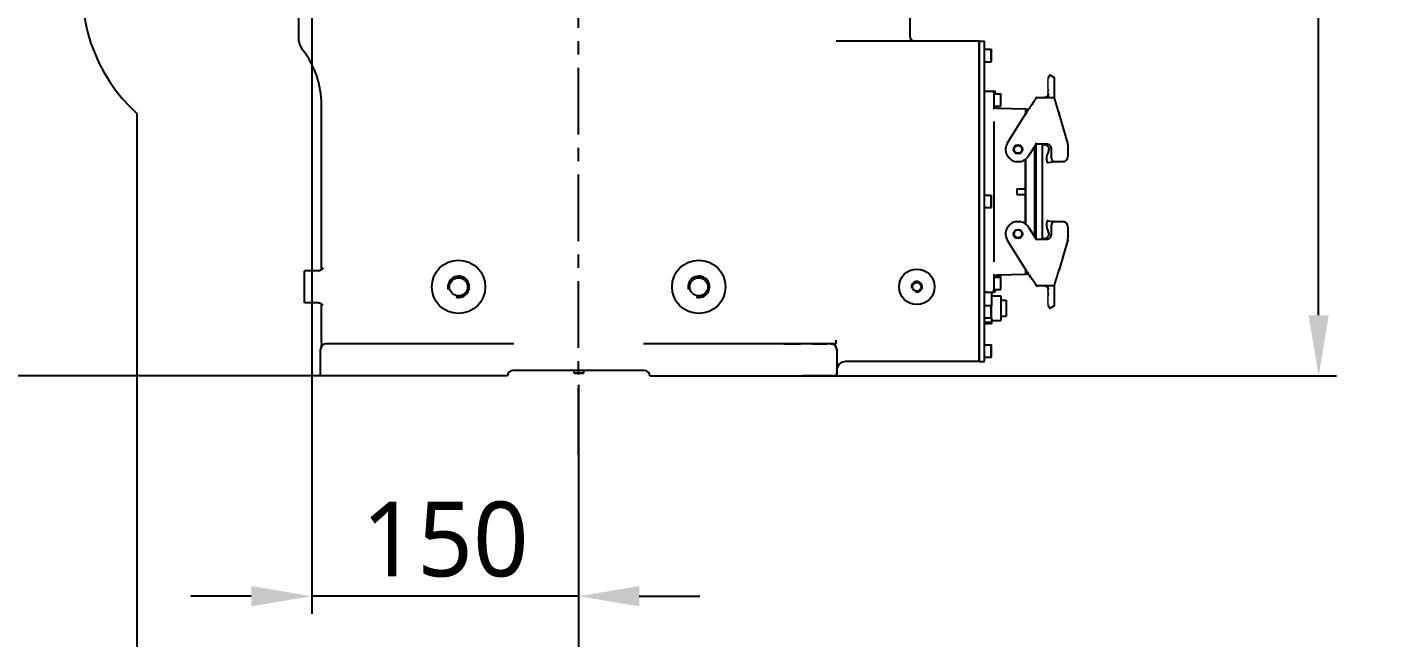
# Model space of a CAD drawing. Header units: millimetres. Extents: x 5828 to 6704, y 123 to 421.
# Drawn here: x 6607.53 to 6645.57, y 323.72 to 340.89 of the extents above; entities that cross this region are included whole.
import ezdxf

# ---------------------------------------------------------------- set-up
doc = ezdxf.new("R2010")
doc.units = ezdxf.units.MM
doc.linetypes.add('BANKLINE1', pattern=[5.5, 4, -1.5])
doc.linetypes.add('CENTER', pattern=[0.6, 0.375, -0.075, 0.075, -0.075])
doc.layers.add('00_COMPONENTS', color=7, linetype='BANKLINE1')
doc.layers.add('外形图', color=7, linetype='Continuous')
doc.styles.add('微软雅黑', font='msyh.ttc', dxfattribs={"height": 2.1})
doc.dimstyles.new('尺寸标注_1_20比例', dxfattribs={"dimtxt": 2.1, "dimasz": 1.7, "dimexe": 0.5, "dimexo": 0.4, "dimgap": 0.5, "dimtad": 1, "dimdec": 1, "dimlfac": 20, "dimdsep": 46, "dimtxsty": '微软雅黑', "dimcen": 0.09, "dimadec": 0, "dimazin": 0, "dimtp": 0.01, "dimtm": 0.01, "dimtfac": 1, "dimtdec": 1, "dimtofl": 0, "dimtmove": 0, "dimatfit": 3, "dimfxl": 1, "dimtolj": 1, "dimarcsym": 0})

# ---------------------------------------------------------------- blocks, each defined once
blk = doc.blocks.new('*D1531')
at = {"layer": 'Defpoints', "color": 0}
for p in [(6622.566, 356.087), (6643.82, 356.087), (6627.892, 331.087)]:
    blk.add_point(p, dxfattribs=at)
at = {"layer": '外形图', "color": 0, "lineweight": -2, "ltscale": 20}
for p, q in [((6622.966, 356.087), (6644.32, 356.087)), ((6643.82, 332.787), (6643.82, 354.387)), ((6628.292, 331.087), (6644.32, 331.087))]:
    blk.add_line(p, q, dxfattribs=at)
at = {"layer": '外形图', "color": 0}
for points in [[(6644.104, 354.387), (6643.537, 354.387), (6643.82, 356.087)], [(6643.537, 332.787), (6644.104, 332.787), (6643.82, 331.087)]]:
    blk.add_solid(points, dxfattribs=at)
at = {"layer": '外形图', "color": 0, "insert": (6642.235, 344.841), "char_height": 2.1, "attachment_point": 5, "rotation": 90, "style": '微软雅黑'}
blk.add_mtext('\\A1;\\A1;500', dxfattribs=at)
blk = doc.blocks.new('*D1532')
at = {"layer": '00_COMPONENTS', "color": 0, "linetype": 'ByBlock', "lineweight": -2, "ltscale": 20}
for p, q in [((6615.53, 349.326), (6615.53, 324.393)), ((6623.03, 330.837), (6623.03, 324.393)), ((6613.83, 324.893), (6612.13, 324.893)), ((6623.03, 324.893), (6615.53, 324.893)), ((6624.73, 324.893), (6626.43, 324.893))]:
    blk.add_line(p, q, dxfattribs=at)
at = {"layer": '00_COMPONENTS', "color": 0}
for points in [[(6613.83, 324.61), (6613.83, 325.177), (6615.53, 324.893)], [(6624.73, 325.177), (6624.73, 324.61), (6623.03, 324.893)]]:
    blk.add_solid(points, dxfattribs=at)
at = {"layer": 'Defpoints', "color": 0}
for p in [(6615.53, 349.726), (6623.03, 331.237), (6615.53, 324.893)]:
    blk.add_point(p, dxfattribs=at)
at = {"layer": '00_COMPONENTS', "color": 0, "insert": (6619.28, 326.485), "char_height": 2.1, "attachment_point": 5, "style": '微软雅黑'}
blk.add_mtext('\\A1;\\A1;150', dxfattribs=at)
blk = doc.blocks.new('*D1533')
at = {"layer": '00_COMPONENTS', "color": 0, "linetype": 'ByBlock', "lineweight": -2, "ltscale": 20}
for p, q in [((6615.13, 409.482), (6553.985, 409.482)), ((6554.485, 407.782), (6554.485, 332.787)), ((6615.859, 331.087), (6553.985, 331.087))]:
    blk.add_line(p, q, dxfattribs=at)
at = {"layer": '00_COMPONENTS', "color": 0}
for points in [[(6554.768, 407.782), (6554.201, 407.782), (6554.485, 409.482)], [(6554.201, 332.787), (6554.768, 332.787), (6554.485, 331.087)]]:
    blk.add_solid(points, dxfattribs=at)
at = {"layer": 'Defpoints', "color": 0}
for p in [(6615.53, 409.482), (6554.485, 331.087), (6616.259, 331.087)]:
    blk.add_point(p, dxfattribs=at)
at = {"layer": '00_COMPONENTS', "color": 0, "insert": (6552.893, 370.284), "char_height": 2.1, "attachment_point": 5, "rotation": 90, "style": '微软雅黑'}
blk.add_mtext('\\A1;\\A1;1567.9', dxfattribs=at)
blk = doc.blocks.new('*D1534')
at = {"layer": '00_COMPONENTS', "color": 0, "linetype": 'ByBlock', "lineweight": -2, "ltscale": 20}
for p, q in [((6616.337, 331.087), (6553.985, 331.087)), ((6554.485, 329.387), (6554.485, 304.874)), ((6610.23, 303.174), (6553.985, 303.174))]:
    blk.add_line(p, q, dxfattribs=at)
at = {"layer": '00_COMPONENTS', "color": 0}
for points in [[(6554.768, 329.387), (6554.201, 329.387), (6554.485, 331.087)], [(6554.201, 304.874), (6554.768, 304.874), (6554.485, 303.174)]]:
    blk.add_solid(points, dxfattribs=at)
at = {"layer": 'Defpoints', "color": 0}
for p in [(6616.737, 331.087), (6554.485, 303.174), (6610.63, 303.174)]:
    blk.add_point(p, dxfattribs=at)
at = {"layer": '00_COMPONENTS', "color": 0, "insert": (6552.899, 317.13), "char_height": 2.1, "attachment_point": 5, "rotation": 90, "style": '微软雅黑'}
blk.add_mtext('\\A1;\\A1;558.3', dxfattribs=at)
blk = doc.blocks.new('*D1535')
at = {"layer": '00_COMPONENTS', "color": 0, "linetype": 'ByBlock', "lineweight": -2, "ltscale": 20}
for p, q in [((6562.135, 355.687), (6562.135, 297.504)), ((6623.03, 326.48), (6623.03, 297.504)), ((6563.835, 298.004), (6621.33, 298.004))]:
    blk.add_line(p, q, dxfattribs=at)
at = {"layer": '00_COMPONENTS', "color": 0}
for points in [[(6563.835, 298.287), (6563.835, 297.72), (6562.135, 298.004)], [(6621.33, 297.72), (6621.33, 298.287), (6623.03, 298.004)]]:
    blk.add_solid(points, dxfattribs=at)
at = {"layer": 'Defpoints', "color": 0}
for p in [(6562.135, 356.087), (6623.03, 326.88), (6623.03, 298.004)]:
    blk.add_point(p, dxfattribs=at)
at = {"layer": '00_COMPONENTS', "color": 0, "insert": (6592.582, 299.594), "char_height": 2.1, "attachment_point": 5, "style": '微软雅黑'}
blk.add_mtext('\\A1;\\A1;1218', dxfattribs=at)

msp = doc.modelspace()

# ---------------------------------------------------------------- linework, layer by layer
at = {"layer": '00_COMPONENTS', "linetype": 'ByBlock', "ltscale": 20}
msp.add_line((6610.6301, 303.1737), (6610.6301, 338.4484), dxfattribs=at)
for centre, radius, start, end in [((6615.5301, 356.0866), 53.3953, 29, 259), ((6613.7801, 341.9366), 4.7, 169.51786, 227.91651)]:
    msp.add_arc(centre, radius, start, end, dxfattribs=at)
at = {"layer": '外形图', "linetype": 'CENTER', "ltscale": 5}
msp.add_line((6623.0301, 328.8688), (6623.0301, 354.8566), dxfattribs=at)
at = {"layer": '外形图', "linetype": 'Continuous'}
for p, q in [((6615.1551, 341.8866), (6615.1551, 340.6045)), ((6632.3301, 341.1366), (6632.3301, 340.6366)), ((6634.2801, 340.4866), (6630.2602, 340.4866)), ((6634.2801, 340.4866), (6634.4301, 340.4866)), ((6634.2801, 340.4866), (6634.2801, 339.8866)), ((6634.2801, 331.4866), (6634.2801, 340.4866)), ((6634.4301, 331.4866), (6634.4301, 340.4866)), ((6634.4301, 340.2616), (6634.6226, 340.2616)), ((6634.6226, 340.2616), (6634.6301, 340.2541)), ((6634.6226, 339.9116), (6634.6226, 340.2616)), ((6634.6301, 339.9191), (6634.6301, 340.2541)), ((6634.2801, 339.8866), (6634.2801, 331.4866)), ((6634.4301, 339.9116), (6634.6226, 339.9116)), ((6634.6226, 339.9116), (6634.6301, 339.9191)), ((6636.2155, 339.4062), (6636.2347, 339.4271)), ((6636.2347, 339.3886), (6636.2155, 339.4062)), ((6636.2155, 339.3677), (6636.2347, 339.3886)), ((6636.2347, 339.3501), (6636.2155, 339.3677)), ((6636.2155, 339.3292), (6636.2347, 339.3501)), ((6636.2347, 339.3116), (6636.2155, 339.3292)), ((6636.2155, 339.2907), (6636.2347, 339.3116)), ((6636.2347, 339.2731), (6636.2155, 339.2907)), ((6636.2247, 339.4692), (6636.2579, 339.5224)), ((6636.2247, 339.4692), (6636.2247, 339.4362)), ((6636.2347, 339.4271), (6636.2247, 339.4362)), ((6636.2923, 339.5303), (6636.3879, 339.4706)), ((6636.3997, 338.8894), (6636.3997, 339.4494)), ((6634.4301, 339.0861), (6634.4951, 339.0861)), ((6634.4951, 339.0866), (6634.6951, 339.0866)), ((6634.6951, 339.0366), (6634.6951, 338.5802)), ((6634.6951, 339.0116), (6634.8876, 339.0116)), ((6634.7451, 339.0116), (6634.7451, 339.0366)), ((6634.8876, 339.0116), (6634.8951, 339.0041)), ((6634.8876, 338.6616), (6634.8876, 339.0116)), ((6634.8951, 338.6691), (6634.8951, 339.0041)), ((6635.8996, 338.9091), (6636.3748, 338.9091)), ((6636.125, 338.9091), (6636.1247, 338.9091)), ((6636.1256, 338.9091), (6636.125, 338.9091)), ((6636.1485, 338.9121), (6636.1433, 338.911)), ((6636.1521, 338.9131), (6636.1485, 338.9121)), ((6636.1669, 338.9186), (6636.165, 338.9178)), ((6636.1684, 338.9194), (6636.1667, 338.9185)), ((6636.1699, 338.9201), (6636.1683, 338.9193)), ((6636.1715, 338.9209), (6636.1699, 338.9201)), ((6636.1746, 338.9227), (6636.1729, 338.9217)), ((6636.1762, 338.9236), (6636.1744, 338.9226)), ((6636.1913, 338.9349), (6636.1898, 338.9335)), ((6636.1927, 338.9362), (6636.1912, 338.9348)), ((6636.1941, 338.9375), (6636.1926, 338.9361)), ((6636.1955, 338.9389), (6636.194, 338.9374)), ((6636.1968, 338.9403), (6636.1953, 338.9387)), ((6636.1982, 338.9418), (6636.1966, 338.9401)), ((6636.2128, 338.9629), (6636.2116, 338.9607)), ((6636.2138, 338.965), (6636.2126, 338.9626)), ((6636.2148, 338.9671), (6636.2136, 338.9647)), ((6636.2155, 339.2522), (6636.2347, 339.2731)), ((6636.2347, 339.2346), (6636.2155, 339.2522)), ((6636.2155, 339.2137), (6636.2347, 339.2346)), ((6636.2347, 339.1961), (6636.2155, 339.2137)), ((6636.2155, 339.1752), (6636.2347, 339.1961)), ((6636.2347, 339.1576), (6636.2155, 339.1752)), ((6636.2155, 339.1367), (6636.2347, 339.1576)), ((6636.2347, 339.1191), (6636.2155, 339.1367)), ((6636.2155, 339.0982), (6636.2347, 339.1191)), ((6636.2347, 339.0806), (6636.2155, 339.0982)), ((6636.2155, 339.0597), (6636.2347, 339.0806)), ((6636.2347, 339.0421), (6636.2155, 339.0597)), ((6636.2188, 338.9774), (6636.2181, 338.9752)), ((6636.2219, 338.9883), (6636.2212, 338.9856)), ((6636.2228, 338.9927), (6636.2214, 338.9861)), ((6636.2247, 339.0312), (6636.2347, 339.0421)), ((6636.2247, 339.0312), (6636.2247, 339.0091)), ((6636.2247, 339.0091), (6636.2247, 338.9091)), ((6615.8051, 334.0633), (6615.8051, 338.7051)), ((6634.6951, 338.6616), (6634.8876, 338.6616)), ((6634.7451, 338.6232), (6634.7451, 338.6616)), ((6634.7925, 338.6098), (6635.5826, 338.5891)), ((6634.8876, 338.6616), (6634.8951, 338.6691)), ((6635.5826, 338.5891), (6635.5826, 338.4417)), ((6635.5951, 338.5816), (6635.6739, 338.5816)), ((6635.5951, 338.4615), (6635.5951, 338.5816)), ((6635.6489, 338.5439), (6635.6242, 338.5063)), ((6635.67, 338.5758), (6635.6489, 338.5439)), ((6635.693, 338.6101), (6635.67, 338.5758)), ((6635.715, 338.6426), (6635.693, 338.6101)), ((6635.7578, 338.7052), (6635.715, 338.6426)), ((6635.82, 338.7967), (6635.7578, 338.7052)), ((6635.8316, 338.8141), (6635.82, 338.7967)), ((6635.8396, 338.8261), (6635.8316, 338.8141)), ((6635.8445, 338.8336), (6635.8396, 338.8261)), ((6635.849, 338.8406), (6635.8445, 338.8336)), ((6635.8522, 338.8455), (6635.849, 338.8406)), ((6635.8552, 338.8502), (6635.8522, 338.8455)), ((6635.8571, 338.8532), (6635.8552, 338.8502)), ((6635.8588, 338.856), (6635.8571, 338.8532)), ((6635.8605, 338.8588), (6635.8588, 338.856)), ((6635.8621, 338.8614), (6635.8605, 338.8588)), ((6635.8636, 338.8638), (6635.8621, 338.8614)), ((6635.8649, 338.8662), (6635.8636, 338.8638)), ((6635.8656, 338.8673), (6635.8649, 338.8662)), ((6635.8674, 338.8705), (6635.8656, 338.8673)), ((6635.8815, 338.9014), (6635.8798, 338.8995)), ((6636.3997, 338.8894), (6636.399, 338.8915)), ((6636.406, 338.8674), (6636.3997, 338.8894)), ((6636.4075, 338.8624), (6636.4023, 338.8801)), ((6636.415, 338.8368), (6636.4075, 338.8624)), ((6636.4166, 338.8316), (6636.415, 338.8368)), ((6636.4174, 338.8289), (6636.4166, 338.8316)), ((6636.4226, 338.8115), (6636.4208, 338.8176)), ((6636.435, 338.7697), (6636.4317, 338.781)), ((6636.4573, 338.6951), (6636.4435, 338.7411)), ((6636.4729, 338.6432), (6636.4573, 338.6951)), ((6636.478, 338.6266), (6636.4729, 338.6432)), ((6636.4814, 338.6153), (6636.478, 338.6266)), ((6636.4994, 338.5559), (6636.4957, 338.5681)), ((6636.5265, 338.4663), (6636.4994, 338.5559)), ((6634.6951, 338.2373), (6634.6951, 334.2859)), ((6635.0783, 337.6346), (6635.5919, 338.4566)), ((6635.5826, 338.5241), (6635.5951, 338.5241)), ((6635.6242, 338.5063), (6635.5919, 338.4566)), ((6635.5919, 338.4566), (6635.6131, 338.4433)), ((6636.5055, 338.4494), (6636.5294, 338.4566)), ((6636.5265, 338.4664), (6636.5281, 338.4611)), ((6636.5294, 338.4566), (6636.5265, 338.4663)), ((6636.5281, 338.4611), (6636.5295, 338.4565)), ((6636.7693, 337.6202), (6636.5294, 338.4566)), ((6635.8815, 337.5991), (6635.6719, 337.2637)), ((6635.8497, 334.975), (6635.8497, 337.5482)), ((6635.8751, 337.5888), (6635.8751, 334.9344)), ((6636.165, 337.5991), (6635.8815, 337.5991)), ((6636.0476, 337.5991), (6636.0476, 334.9241)), ((6636.0999, 337.5991), (6636.0999, 337.5752)), ((6636.0999, 337.5752), (6636.1199, 337.5752)), ((6636.2335, 337.3975), (6636.208, 337.3428)), ((6636.3151, 337.1991), (6636.3151, 337.4491)), ((6636.7751, 337.5789), (6636.7751, 337.2491)), ((6635.4106, 337.1009), (6635.3396, 337.1009)), ((6635.5826, 335.356), (6635.5826, 337.1673)), ((6635.5951, 335.346), (6635.5951, 337.1772)), ((6636.1875, 337.1043), (6636.189, 337.0988)), ((6636.1878, 337.1043), (6636.1884, 337.0995)), ((6636.2164, 337.0805), (6636.3339, 337.0964)), ((6636.6483, 337.1009), (6636.3962, 337.1009)), ((6635.3426, 336.3429), (6635.5826, 336.3429)), ((6635.3426, 336.3429), (6635.3426, 336.1804)), ((6634.4301, 336.1616), (6634.6226, 336.1616)), ((6634.6226, 336.1616), (6634.6301, 336.1541)), ((6634.6226, 335.8116), (6634.6226, 336.1616)), ((6634.6301, 335.8191), (6634.6301, 336.1541)), ((6635.3426, 336.1804), (6635.5826, 336.1804)), ((6634.4301, 335.8116), (6634.6226, 335.8116)), ((6634.6226, 335.8116), (6634.6301, 335.8191)), ((6635.3396, 335.4223), (6635.4106, 335.4223)), ((6635.6719, 335.2596), (6635.8815, 334.9241)), ((6636.189, 335.4244), (6636.1875, 335.419)), ((6636.1878, 335.419), (6636.1884, 335.4238)), ((6636.2335, 335.1257), (6636.208, 335.1804)), ((6636.2164, 335.4427), (6636.3339, 335.4269)), ((6636.3151, 335.0741), (6636.3151, 335.3241)), ((6636.3962, 335.4223), (6636.6483, 335.4223)), ((6636.7751, 335.2741), (6636.7751, 334.9444)), ((6635.5919, 334.0667), (6635.0783, 334.8887)), ((6635.8815, 334.9241), (6636.165, 334.9241)), ((6636.1199, 334.9481), (6636.0999, 334.9481)), ((6636.0999, 334.9481), (6636.0999, 334.9241)), ((6636.7693, 334.903), (6636.5294, 334.0667)), ((6615.7232, 334.0366), (6615.3301, 334.0366)), ((6615.3301, 333.1366), (6615.3301, 334.0366)), ((6615.8425, 334.1075), (6615.8428, 334.1085)), ((6635.5826, 334.0816), (6635.5826, 333.9341)), ((6635.5951, 333.9991), (6635.5826, 333.9991)), ((6635.5919, 334.0667), (6635.6131, 334.0799)), ((6635.5919, 334.0667), (6635.6104, 334.0382)), ((6635.5951, 333.9416), (6635.5951, 334.0617)), ((6635.6104, 334.0382), (6635.6358, 333.9991)), ((6635.6358, 333.9991), (6635.6578, 333.9659)), ((6635.6578, 333.9659), (6635.679, 333.934)), ((6636.4963, 333.9569), (6636.4996, 333.9677)), ((6636.4996, 333.9677), (6636.5029, 333.9786)), ((6636.5029, 333.9786), (6636.5265, 334.0569)), ((6636.5294, 334.0667), (6636.5055, 334.0738)), ((6636.5294, 334.0667), (6636.5265, 334.0569)), ((6636.5265, 334.0569), (6636.5281, 334.0622)), ((6636.5281, 334.0622), (6636.5295, 334.0667)), ((6634.6951, 333.9431), (6634.6951, 333.4866)), ((6634.6951, 333.8616), (6634.8876, 333.8616)), ((6634.7451, 333.9001), (6634.7451, 333.8616)), ((6634.7451, 333.8866), (6634.8876, 333.8866)), ((6635.5826, 333.9341), (6634.7925, 333.9134)), ((6634.8876, 333.9159), (6634.8876, 333.8866)), ((6634.8876, 333.8616), (6634.8951, 333.8541)), ((6634.8876, 333.5116), (6634.8876, 333.8616)), ((6634.8951, 333.5191), (6634.8951, 333.8541)), ((6635.6739, 333.9416), (6635.5951, 333.9416)), ((6635.679, 333.934), (6635.6995, 333.9036)), ((6635.6995, 333.9036), (6635.7287, 333.8607)), ((6635.7287, 333.8607), (6635.7333, 333.8539)), ((6635.7333, 333.8539), (6635.7357, 333.8505)), ((6635.7357, 333.8505), (6635.7402, 333.8438)), ((6635.7402, 333.8438), (6635.7641, 333.8087)), ((6635.7641, 333.8087), (6635.7723, 333.7967)), ((6635.786, 333.7765), (6635.7972, 333.7601)), ((6635.7972, 333.7601), (6635.8025, 333.7522)), ((6635.8025, 333.7522), (6635.816, 333.7324)), ((6635.816, 333.7324), (6635.8282, 333.7142)), ((6635.8282, 333.7142), (6635.8366, 333.7017)), ((6635.8366, 333.7017), (6635.843, 333.692)), ((6635.843, 333.692), (6635.8477, 333.6848)), ((6635.8477, 333.6848), (6635.851, 333.6796)), ((6635.851, 333.6796), (6635.8541, 333.6748)), ((6635.8541, 333.6748), (6635.8561, 333.6716)), ((6635.8561, 333.6716), (6635.8579, 333.6687)), ((6635.8572, 333.6699), (6635.8572, 333.6528)), ((6635.8572, 333.6528), (6635.8684, 333.6509)), ((6635.8579, 333.6687), (6635.8597, 333.6658)), ((6635.8597, 333.6658), (6635.8614, 333.6631)), ((6635.8614, 333.6631), (6635.8629, 333.6605)), ((6635.8964, 333.6143), (6635.8996, 333.6141)), ((6636.3748, 333.6141), (6635.8996, 333.6141)), ((6636.1362, 333.6134), (6636.1423, 333.6125)), ((6636.3997, 333.6338), (6636.4063, 333.6568)), ((6636.3997, 333.0739), (6636.3997, 333.6338)), ((6636.4063, 333.6568), (6636.4123, 333.6773)), ((6636.4123, 333.6773), (6636.4155, 333.688)), ((6636.4213, 333.7075), (6636.4229, 333.7129)), ((6636.4411, 333.774), (6636.4445, 333.7853)), ((6636.4445, 333.7853), (6636.4579, 333.8302)), ((6636.4579, 333.8302), (6636.4702, 333.871)), ((6636.4702, 333.871), (6636.476, 333.8902)), ((6634.4951, 333.4371), (6634.4301, 333.4371)), ((6634.6301, 333.4301), (6634.4301, 333.4301)), ((6634.4951, 333.4366), (6634.6951, 333.4366)), ((6634.6301, 333.4301), (6634.6301, 333.0541)), ((6634.6301, 333.3366), (6634.8876, 333.3366)), ((6634.6951, 333.5116), (6634.8876, 333.5116)), ((6634.7451, 333.5116), (6634.7451, 333.4866)), ((6634.8876, 333.5116), (6634.8951, 333.5191)), ((6634.8876, 333.3366), (6634.8876, 332.6366)), ((6634.8876, 333.2116), (6635.0376, 333.2116)), ((6635.0376, 333.2116), (6635.0376, 332.7616)), ((6636.2155, 333.4636), (6636.2347, 333.4812)), ((6636.2347, 333.4427), (6636.2155, 333.4636)), ((6636.2155, 333.4251), (6636.2347, 333.4427)), ((6636.2347, 333.4042), (6636.2155, 333.4251)), ((6636.2155, 333.3866), (6636.2347, 333.4042)), ((6636.2347, 333.3657), (6636.2155, 333.3866)), ((6636.2155, 333.3481), (6636.2347, 333.3657)), ((6636.2347, 333.3272), (6636.2155, 333.3481)), ((6636.2155, 333.3096), (6636.2347, 333.3272)), ((6636.2347, 333.2887), (6636.2155, 333.3096)), ((6636.2155, 333.2711), (6636.2347, 333.2887)), ((6636.2347, 333.2502), (6636.2155, 333.2711)), ((6636.2155, 333.2326), (6636.2347, 333.2502)), ((6636.2347, 333.2117), (6636.2155, 333.2326)), ((6636.2155, 333.1941), (6636.2347, 333.2117)), ((6636.2211, 333.5381), (6636.2218, 333.5354)), ((6636.2214, 333.5368), (6636.222, 333.5346)), ((6636.2218, 333.5354), (6636.2224, 333.5324)), ((6636.2224, 333.5327), (6636.2228, 333.5303)), ((6636.2228, 333.5303), (6636.2232, 333.5281)), ((6636.2232, 333.5283), (6636.2236, 333.5259)), ((6636.2235, 333.5266), (6636.2237, 333.525)), ((6636.2236, 333.5259), (6636.2239, 333.5236)), ((6636.2239, 333.5237), (6636.2242, 333.5216)), ((6636.2242, 333.5216), (6636.2244, 333.5194)), ((6636.2247, 333.5283), (6636.2246, 333.5303)), ((6636.2248, 333.5263), (6636.2247, 333.5283)), ((6636.2247, 333.5141), (6636.2247, 333.4921)), ((6636.2347, 333.4812), (6636.2247, 333.4921)), ((6636.225, 333.5256), (6636.2254, 333.5272)), ((6615.7232, 333.1366), (6615.3301, 333.1366)), ((6615.7233, 333.1366), (6615.7324, 333.1363)), ((6615.7321, 333.1363), (6615.7503, 333.134)), ((6615.7499, 333.1341), (6615.7671, 333.1296)), ((6615.7666, 333.1298), (6615.7826, 333.1235)), ((6615.7821, 333.1237), (6615.7965, 333.1159)), ((6615.8051, 332.0245), (6615.8051, 333.11)), ((6634.4301, 333.0616), (6634.6226, 333.0616)), ((6634.6226, 333.0616), (6634.6301, 333.0541)), ((6634.6226, 332.7116), (6634.6226, 333.0616)), ((6634.6301, 332.7191), (6634.6301, 333.0541)), ((6636.2347, 333.1732), (6636.2155, 333.1941)), ((6636.2155, 333.1556), (6636.2347, 333.1732)), ((6636.2347, 333.1347), (6636.2155, 333.1556)), ((6636.2155, 333.1171), (6636.2347, 333.1347)), ((6636.2347, 333.0962), (6636.2155, 333.1171)), ((6636.2247, 333.087), (6636.2347, 333.0962)), ((6636.2247, 333.087), (6636.2247, 333.054)), ((6636.2579, 333.0009), (6636.2247, 333.054)), ((6636.3879, 333.0527), (6636.2923, 332.9929)), ((6634.4301, 332.7116), (6634.6226, 332.7116)), ((6634.6301, 332.5828), (6634.4301, 332.5828)), ((6634.6301, 332.5432), (6634.4301, 332.5432)), ((6634.6226, 332.7116), (6634.6301, 332.7191)), ((6634.6301, 332.7191), (6634.6301, 332.5432)), ((6634.6301, 332.6366), (6634.8876, 332.6366)), ((6634.8876, 332.7616), (6635.0376, 332.7616)), ((6630.2631, 331.9866), (6630.2631, 332.0927)), ((6615.7801, 331.0866), (6615.7801, 331.8366)), ((6615.8051, 332.0245), (6615.8046, 332.0025)), ((6616.7372, 331.9866), (6615.9301, 331.9866)), ((6621.204, 331.9866), (6616.7372, 331.9866)), ((6629.323, 331.9866), (6624.8561, 331.9866)), ((6628.7942, 331.9866), (6629.264, 331.9866)), ((6630.1301, 331.9866), (6629.323, 331.9866)), ((6629.5952, 331.9866), (6630.0029, 331.9866)), ((6630.1136, 331.9866), (6630.1545, 331.9866)), ((6630.2631, 331.9866), (6630.1301, 331.9866)), ((6630.2801, 331.8366), (6630.2801, 331.0866)), ((6634.4301, 331.9616), (6634.6226, 331.9616)), ((6634.6226, 331.9616), (6634.6301, 331.9541)), ((6634.6226, 331.6116), (6634.6226, 331.9616)), ((6634.6301, 331.6191), (6634.6301, 331.9541)), ((6630.2834, 331.2772), (6630.2903, 331.3073)), ((6630.2903, 331.3072), (6630.2998, 331.3341)), ((6634.2801, 331.4866), (6630.5301, 331.4866)), ((6634.2801, 331.4866), (6634.4301, 331.4866)), ((6634.4301, 331.6116), (6634.6226, 331.6116)), ((6634.6226, 331.6116), (6634.6301, 331.6191)), ((6616.7372, 331.0866), (6615.7801, 331.0866)), ((6621.0301, 331.0866), (6616.7372, 331.0866)), ((6624.8801, 331.2366), (6621.1801, 331.2366)), ((6622.8926, 331.2366), (6622.8926, 331.1666)), ((6622.8926, 331.1666), (6623.1676, 331.1666)), ((6622.8926, 331.1666), (6622.8976, 331.1616)), ((6622.8976, 331.1616), (6623.1626, 331.1616)), ((6623.1676, 331.1666), (6623.1626, 331.1616)), ((6623.1676, 331.2366), (6623.1676, 331.1666)), ((6625.0301, 331.0866), (6629.323, 331.0866)), ((6630.2801, 331.0866), (6629.323, 331.0866))]:
    msp.add_line(p, q, dxfattribs=at)
for points in [[(6635.8966, 338.9089), (6635.8961, 338.9089), (6635.8933, 338.9083), (6635.8906, 338.9075), (6635.888, 338.9063), (6635.8856, 338.9049), (6635.8834, 338.9032), (6635.8815, 338.9014)], [(6636.1639, 338.9173), (6636.1623, 338.9166), (6636.1608, 338.916), (6636.1593, 338.9155), (6636.1578, 338.9149), (6636.1563, 338.9144), (6636.1548, 338.9139), (6636.1533, 338.9134), (6636.1518, 338.913), (6636.1503, 338.9126), (6636.1488, 338.9122), (6636.1474, 338.9118), (6636.1459, 338.9115), (6636.1445, 338.9112), (6636.1431, 338.9109), (6636.1417, 338.9107), (6636.1403, 338.9104), (6636.1389, 338.9102), (6636.1376, 338.91), (6636.1362, 338.9099), (6636.1349, 338.9097), (6636.1336, 338.9096), (6636.1324, 338.9095), (6636.1311, 338.9094), (6636.13, 338.9093), (6636.1288, 338.9092), (6636.1278, 338.9092), (6636.127, 338.9092), (6636.1262, 338.9091), (6636.1256, 338.9091)], [(6636.1654, 338.918), (6636.1634, 338.9171), (6636.1618, 338.9164), (6636.1602, 338.9158), (6636.1586, 338.9152), (6636.157, 338.9146), (6636.1554, 338.9141), (6636.1538, 338.9136), (6636.1523, 338.9131), (6636.1521, 338.9131)], [(6636.173, 338.9218), (6636.1714, 338.9209), (6636.1699, 338.9201)], [(6636.1886, 338.9325), (6636.1872, 338.9314), (6636.1858, 338.9303), (6636.1844, 338.9292), (6636.183, 338.9282), (6636.1816, 338.9272), (6636.1802, 338.9262), (6636.1787, 338.9252), (6636.1773, 338.9243), (6636.1758, 338.9234)], [(6636.19, 338.9337), (6636.1883, 338.9323), (6636.1868, 338.9311), (6636.1854, 338.9299), (6636.1839, 338.9288), (6636.1823, 338.9277), (6636.1808, 338.9266), (6636.1793, 338.9256), (6636.1777, 338.9246), (6636.1762, 338.9236)], [(6636.2107, 338.9591), (6636.2097, 338.9573), (6636.2086, 338.9556), (6636.2075, 338.9538), (6636.2064, 338.9522), (6636.2052, 338.9505), (6636.204, 338.9489), (6636.2028, 338.9473), (6636.2016, 338.9458), (6636.2004, 338.9443), (6636.1991, 338.9429), (6636.1979, 338.9415)], [(6636.2117, 338.961), (6636.2105, 338.9587), (6636.2094, 338.9569), (6636.2082, 338.955), (6636.2071, 338.9532), (6636.2059, 338.9515), (6636.2047, 338.9498), (6636.2034, 338.9481), (6636.2021, 338.9465), (6636.2008, 338.9449), (6636.1995, 338.9433), (6636.1982, 338.9418)], [(6636.2181, 338.9752), (6636.2173, 338.973), (6636.2164, 338.9709), (6636.2155, 338.9688), (6636.2146, 338.9667)], [(6636.2212, 338.9856), (6636.2205, 338.9828), (6636.2197, 338.98), (6636.2188, 338.9772), (6636.2178, 338.9745), (6636.2168, 338.9719), (6636.2158, 338.9694), (6636.2148, 338.9671)], [(6636.2214, 338.9861), (6636.2208, 338.9839), (6636.2202, 338.9817), (6636.2195, 338.9796)], [(6636.2232, 338.9951), (6636.2229, 338.9932), (6636.2224, 338.9909)], [(6636.2247, 339.0091), (6636.2246, 339.0067), (6636.2244, 339.0046), (6636.2243, 339.0026), (6636.2241, 339.0011), (6636.2239, 338.9997), (6636.2237, 338.9983), (6636.2235, 338.9968), (6636.2232, 338.9951)], [(6636.3926, 338.9018), (6636.3906, 338.9036), (6636.3883, 338.9052), (6636.3859, 338.9066), (6636.3833, 338.9077), (6636.3806, 338.9085), (6636.3779, 338.9089), (6636.3753, 338.9091), (6636.3749, 338.9091)], [(6635.871, 338.8774), (6635.8706, 338.8766), (6635.8702, 338.8759), (6635.8698, 338.875), (6635.8694, 338.8742), (6635.8689, 338.8733), (6635.8684, 338.8724), (6635.8679, 338.8715), (6635.8674, 338.8705)], [(6635.8747, 338.8874), (6635.8747, 338.8873), (6635.8747, 338.8872), (6635.8746, 338.8871), (6635.8746, 338.887), (6635.8746, 338.8869), (6635.8746, 338.8868), (6635.8746, 338.8867), (6635.8745, 338.8866), (6635.8745, 338.8864), (6635.8745, 338.8863), (6635.8744, 338.8861), (6635.8744, 338.8859), (6635.8743, 338.8857), (6635.8742, 338.8854), (6635.8742, 338.8852), (6635.8741, 338.8849), (6635.874, 338.8846), (6635.8739, 338.8843), (6635.8737, 338.8839), (6635.8736, 338.8836), (6635.8735, 338.8832), (6635.8733, 338.8827), (6635.8731, 338.8823), (6635.8729, 338.8818), (6635.8727, 338.8812), (6635.8725, 338.8807), (6635.8722, 338.8801), (6635.8719, 338.8795), (6635.8716, 338.8788), (6635.8713, 338.8781), (6635.871, 338.8774)], [(6635.8798, 338.8995), (6635.8785, 338.8976), (6635.8774, 338.8957), (6635.8766, 338.894), (6635.876, 338.8925), (6635.8756, 338.8912), (6635.8753, 338.8902), (6635.8751, 338.8894), (6635.875, 338.8888), (6635.8749, 338.8884), (6635.8748, 338.888), (6635.8747, 338.8874)], [(6636.399, 338.8915), (6636.3987, 338.8922), (6636.3984, 338.893), (6636.398, 338.894), (6636.3974, 338.8951), (6636.3966, 338.8966), (6636.3956, 338.8982), (6636.3943, 338.8999), (6636.3926, 338.9018)], [(6636.4208, 338.8176), (6636.4199, 338.8205), (6636.4174, 338.8289)], [(6636.4254, 338.8019), (6636.4245, 338.8052), (6636.4226, 338.8115)], [(6636.4317, 338.781), (6636.4306, 338.7846), (6636.4295, 338.7882), (6636.4285, 338.7917), (6636.4274, 338.7952), (6636.4254, 338.8019)], [(6636.4435, 338.7411), (6636.4398, 338.7537), (6636.4385, 338.7578), (6636.4374, 338.7618), (6636.4362, 338.7658), (6636.435, 338.7697)], [(6636.4903, 338.5862), (6636.4849, 338.6038), (6636.4832, 338.6096), (6636.4814, 338.6153)], [(6636.4957, 338.5681), (6636.4939, 338.5742), (6636.4921, 338.5802), (6636.4903, 338.5862)], [(6615.8424, 334.1074), (6615.8409, 334.1041), (6615.8381, 334.0989), (6615.8338, 334.0921), (6615.8274, 334.0838), (6615.8189, 334.0747), (6615.8085, 334.0656), (6615.7962, 334.0571), (6615.7819, 334.0495), (6615.7663, 334.0434), (6615.7496, 334.0391), (6615.7319, 334.0369), (6615.7233, 334.0366)], [(6615.8425, 334.1075), (6615.8428, 334.1085), (6615.8424, 334.1074)], [(6635.7723, 333.7967), (6635.7763, 333.7908), (6635.7783, 333.7879), (6635.7803, 333.785), (6635.7822, 333.7821), (6635.786, 333.7765)], [(6635.8629, 333.6605), (6635.8644, 333.658), (6635.8651, 333.6568)], [(6635.8651, 333.6568), (6635.8657, 333.6557), (6635.8664, 333.6546), (6635.867, 333.6535), (6635.8676, 333.6524), (6635.8681, 333.6514), (6635.8686, 333.6505), (6635.8691, 333.6496), (6635.8696, 333.6487), (6635.87, 333.6478), (6635.8704, 333.647), (6635.8708, 333.6462), (6635.8712, 333.6454), (6635.8715, 333.6447), (6635.8718, 333.644), (6635.8721, 333.6434), (6635.8724, 333.6427), (6635.8726, 333.6422), (6635.8729, 333.6416), (6635.8731, 333.6411), (6635.8733, 333.6406), (6635.8734, 333.6402), (6635.8736, 333.6398), (6635.8737, 333.6394), (6635.8738, 333.639), (6635.874, 333.6387), (6635.8741, 333.6384), (6635.8741, 333.6381), (6635.8742, 333.6379), (6635.8743, 333.6376), (6635.8744, 333.6374), (6635.8744, 333.6372), (6635.8745, 333.637), (6635.8745, 333.6369), (6635.8745, 333.6367), (6635.8746, 333.6366), (6635.8746, 333.6365), (6635.8746, 333.6364), (6635.8746, 333.6363), (6635.8746, 333.6362), (6635.8747, 333.6361), (6635.8747, 333.636)], [(6635.8747, 333.636), (6635.8747, 333.6358), (6635.8747, 333.6356), (6635.8748, 333.6353)], [(6635.8748, 333.6353), (6635.8749, 333.635), (6635.8749, 333.6346), (6635.875, 333.6341), (6635.8752, 333.6334), (6635.8755, 333.6324)], [(6635.8755, 333.6324), (6635.8758, 333.6312), (6635.8764, 333.6297), (6635.8772, 333.628), (6635.8783, 333.626), (6635.8796, 333.624), (6635.8813, 333.6221)], [(6635.8813, 333.6221), (6635.8832, 333.6202), (6635.8855, 333.6185), (6635.8879, 333.617), (6635.8906, 333.6158), (6635.8933, 333.6149), (6635.8961, 333.6144), (6635.8964, 333.6143)], [(6636.1248, 333.6141), (6636.1253, 333.6141), (6636.1258, 333.6141), (6636.1263, 333.6141), (6636.127, 333.6141), (6636.1278, 333.6141), (6636.1287, 333.614), (6636.1296, 333.614), (6636.1306, 333.6139), (6636.1316, 333.6138), (6636.1327, 333.6138), (6636.1338, 333.6137), (6636.1349, 333.6135), (6636.136, 333.6134), (6636.1372, 333.6133), (6636.1384, 333.6131)], [(6636.1396, 333.6129), (6636.1408, 333.6127), (6636.142, 333.6125), (6636.1432, 333.6123), (6636.1444, 333.6121), (6636.1456, 333.6118), (6636.1468, 333.6115), (6636.148, 333.6113), (6636.1493, 333.6109), (6636.1505, 333.6106), (6636.1517, 333.6103), (6636.153, 333.6099), (6636.1542, 333.6095), (6636.1555, 333.6091), (6636.1568, 333.6087), (6636.158, 333.6083), (6636.1593, 333.6078), (6636.1606, 333.6073), (6636.162, 333.6068), (6636.1633, 333.6062), (6636.1646, 333.6056), (6636.166, 333.605), (6636.1673, 333.6044), (6636.1687, 333.6037), (6636.17, 333.6031), (6636.1714, 333.6024), (6636.1728, 333.6016), (6636.1741, 333.6008), (6636.1755, 333.6), (6636.1769, 333.5992), (6636.1783, 333.5983), (6636.1796, 333.5974), (6636.181, 333.5965), (6636.1824, 333.5955), (6636.1837, 333.5946), (6636.1851, 333.5935), (6636.1864, 333.5925), (6636.1878, 333.5914), (6636.1891, 333.5903), (6636.1905, 333.5891), (6636.1918, 333.5879), (6636.1931, 333.5867), (6636.1944, 333.5854), (6636.1957, 333.5841), (6636.1969, 333.5828), (6636.1982, 333.5814), (6636.1994, 333.5801), (6636.2007, 333.5786), (6636.2019, 333.5771), (6636.2031, 333.5756), (6636.2042, 333.5741), (6636.2054, 333.5725), (6636.2065, 333.5708), (6636.2076, 333.5692), (6636.2087, 333.5674), (6636.2098, 333.5657), (6636.2109, 333.5638), (6636.2119, 333.562), (6636.2129, 333.56), (6636.2139, 333.5581), (6636.2148, 333.556), (6636.2157, 333.554), (6636.2166, 333.5519), (6636.2174, 333.5498), (6636.2182, 333.5476)], [(6636.3749, 333.6141), (6636.3756, 333.6141), (6636.3782, 333.6144), (6636.381, 333.6149), (6636.3837, 333.6157), (6636.3863, 333.6169), (6636.3887, 333.6183), (6636.3909, 333.62), (6636.3929, 333.6218)], [(6636.3929, 333.6218), (6636.3946, 333.6237), (6636.3958, 333.6254), (6636.3968, 333.627), (6636.3976, 333.6284), (6636.3981, 333.6295), (6636.3984, 333.6304), (6636.3987, 333.6311), (6636.399, 333.6318), (6636.3992, 333.6324), (6636.3994, 333.633), (6636.3996, 333.6336), (6636.3997, 333.6338)], [(6636.4155, 333.688), (6636.4169, 333.6925), (6636.4176, 333.6949)], [(6636.4176, 333.6949), (6636.419, 333.6998), (6636.4198, 333.7023), (6636.4213, 333.7075)], [(6636.4229, 333.7129), (6636.4238, 333.7157), (6636.4254, 333.7214)], [(6636.4254, 333.7214), (6636.4263, 333.7243), (6636.4272, 333.7273), (6636.429, 333.7333)], [(6636.429, 333.7333), (6636.4299, 333.7365), (6636.4309, 333.7396)], [(6636.4309, 333.7396), (6636.4358, 333.7562), (6636.4368, 333.7597), (6636.4379, 333.7632)], [(6636.4379, 333.7632), (6636.44, 333.7703), (6636.4411, 333.774)], [(6636.476, 333.8902), (6636.479, 333.9001), (6636.4805, 333.9051)], [(6636.4805, 333.9051), (6636.4836, 333.9152), (6636.4852, 333.9203), (6636.4867, 333.9254), (6636.4899, 333.9358)], [(6636.4899, 333.9358), (6636.4915, 333.941), (6636.4931, 333.9463), (6636.4963, 333.9569)], [(6636.2182, 333.5476), (6636.219, 333.5455), (6636.2197, 333.5433), (6636.2203, 333.5411), (6636.2209, 333.5389), (6636.2214, 333.5368)], [(6636.2241, 333.5222), (6636.2243, 333.5207), (6636.2243, 333.5199)], [(6636.2247, 333.5205), (6636.2247, 333.5223), (6636.2248, 333.5239), (6636.225, 333.5256)], [(6636.2254, 333.5272), (6636.226, 333.5287), (6636.2266, 333.5301), (6636.227, 333.5307)], [(6615.7961, 333.1162), (6615.8086, 333.1076), (6615.8187, 333.0987), (6615.8271, 333.0898), (6615.8334, 333.0817), (6615.8378, 333.0749), (6615.8407, 333.0696), (6615.8411, 333.0688)], [(6615.8046, 332.0025), (6615.8036, 331.9831), (6615.8018, 331.9632), (6615.7992, 331.943), (6615.7962, 331.9244), (6615.7929, 331.9077), (6615.7892, 331.8912), (6615.7853, 331.8759)], [(6630.2842, 331.1214), (6630.2861, 331.1309), (6630.2881, 331.1494), (6630.2878, 331.1679), (6630.2852, 331.1863)]]:
    msp.add_lwpolyline(points, dxfattribs=at)
for centre, radius in [((6635.3751, 337.4491), 0.1275), ((6635.3751, 337.4491), 0.12), ((6635.3751, 337.4491), 0.11), ((6635.3751, 335.0741), 0.1275), ((6635.3751, 335.0741), 0.12), ((6635.3751, 335.0741), 0.11), ((6619.6551, 333.5866), 0.75), ((6626.4051, 333.5866), 0.75), ((6632.5301, 333.5866), 0.5), ((6619.6551, 333.5866), 0.255), ((6626.4051, 333.5866), 0.255), ((6632.5301, 333.5866), 0.125)]:
    msp.add_circle(centre, radius, dxfattribs=at)
for centre, radius, start, end in [((6615.7551, 340.6045), 0.6, 180, 217.78433), ((6632.4801, 340.6366), 0.15, 180, 270), ((6613.3051, 338.7051), 2.5, 0, 37.78433), ((6636.2791, 339.5091), 0.025, 58, 148), ((6636.3747, 339.4494), 0.025, 0, 58), ((6634.6451, 339.0366), 0.05, 0, 90), ((6634.6951, 339.0366), 0.05, 0, 90), ((6636.1247, 339.0091), 0.1, 270, 0), ((6634.7951, 338.7098), 0.1, 208.81812, 268.49988), ((6635.3751, 337.4491), 0.35, 148, 264.17761), ((6636.1201, 337.4502), 0.125, 335.07622, 90.07622), ((6636.1651, 337.4491), 0.15, 0, 90.02409), ((6636.6251, 337.5789), 0.15, 0, 16), ((6635.3751, 337.4491), 0.35, 275.82223, 328), ((6636.5254, 337.1953), 0.35, 155.07622, 195.09174), ((6636.2131, 337.1053), 0.025, 195.07622, 277.67622), ((6636.2154, 337.107), 0.0278, 209.46706, 214.6294), ((6636.2135, 337.1058), 0.0256, 214.67069, 226.62928), ((6636.2134, 337.1057), 0.0255, 226.6294, 229.47578), ((6636.2132, 337.1054), 0.0252, 229.46927, 234.87195), ((6636.213, 337.1051), 0.0248, 234.8763, 250.06729), ((6636.2128, 337.1046), 0.0243, 250.08444, 255.02792), ((6636.4151, 337.1991), 0.1, 180, 259.09588), ((6636.3305, 337.1212), 0.025, 277.67622, 354.74987), ((6636.6251, 337.2491), 0.15, 278.8987, 0), ((6635.3751, 335.0741), 0.35, 95.82239, 212), ((6635.3751, 335.0741), 0.35, 32, 84.17777), ((6636.1201, 335.0731), 0.125, 269.92378, 24.92378), ((6636.5254, 335.3279), 0.35, 164.90826, 204.92378), ((6636.2131, 335.4179), 0.025, 82.32378, 164.92378), ((6636.2135, 335.4175), 0.0256, 141.75106, 143.97219), ((6636.2135, 335.4175), 0.0256, 133.37072, 141.75052), ((6636.2134, 335.4176), 0.0255, 130.52422, 133.37061), ((6636.2132, 335.4178), 0.0252, 125.12805, 130.53073), ((6636.213, 335.4181), 0.0248, 109.93271, 125.1237), ((6636.2128, 335.4186), 0.0243, 104.97208, 109.91556), ((6636.4151, 335.3241), 0.1, 100.90412, 180), ((6636.3305, 335.4021), 0.025, 5.25008, 82.32378), ((6636.6251, 335.2741), 0.15, 0, 81.1013), ((6636.1651, 335.0741), 0.15, 269.97591, 0), ((6636.6251, 334.9444), 0.15, 344, 0), ((6619.6551, 333.5866), 0.3, 255, 195), ((6626.4051, 333.5866), 0.3, 255, 195), ((6632.5301, 333.5866), 0.15, 255, 195), ((6634.7951, 333.8135), 0.1, 91.50012, 151.21126), ((6636.1247, 333.5141), 0.1, 0, 89.99973), ((6634.6451, 333.4866), 0.05, 270, 0), ((6634.6951, 333.4866), 0.05, 270, 0), ((6636.2791, 333.0141), 0.025, 212, 302), ((6636.3747, 333.0739), 0.025, 302, 0), ((6615.9301, 331.8366), 0.15, 90, 180), ((6630.1301, 331.8366), 0.15, 0, 90), ((6630.5301, 331.2366), 0.25, 90, 174.34963), ((6621.1801, 331.0866), 0.15, 90, 180), ((6624.8801, 331.0866), 0.15, 0, 90), ((6630.4301, 331.0866), 0.15, 166.59411, 172.5), ((6630.5301, 331.2366), 0.25, 186.3562, 191.60263)]:
    msp.add_arc(centre, radius, start, end, dxfattribs=at)
for points, knots in [([(6635.8677, 337.6241), (6635.8693, 337.6211), (6635.8738, 337.6127), (6635.8783, 337.6043), (6635.8815, 337.5991)], [0, 0, 0, 0, 0.3612541, 1, 1, 1, 1]), ([(6635.3409, 337.1259), (6635.3407, 337.1227), (6635.3405, 337.1144), (6635.3402, 337.1061), (6635.3396, 337.1009)], [0, 0, 0, 0, 0.3823529, 1, 1, 1, 1]), ([(6635.4093, 337.1259), (6635.4095, 337.1227), (6635.4098, 337.1144), (6635.4101, 337.1061), (6635.4106, 337.1009)], [0, 0, 0, 0, 0.3823814, 1, 1, 1, 1]), ([(6636.1884, 337.0995), (6636.1888, 337.0984), (6636.1896, 337.0963), (6636.1906, 337.0943), (6636.1911, 337.0933)], [0, 0, 0, 0, 0.4996043, 1, 1, 1, 1]), ([(6636.3987, 337.1259), (6636.3984, 337.1228), (6636.398, 337.1144), (6636.3975, 337.106), (6636.3962, 337.1009)], [0, 0, 0, 0, 0.3814675, 1, 1, 1, 1]), ([(6636.6462, 337.1259), (6636.6465, 337.1227), (6636.647, 337.1144), (6636.6476, 337.1061), (6636.6483, 337.1009)], [0, 0, 0, 0, 0.3820178, 1, 1, 1, 1]), ([(6635.3409, 335.3973), (6635.3407, 335.4005), (6635.3405, 335.4089), (6635.3402, 335.4172), (6635.3396, 335.4223)], [0, 0, 0, 0, 0.3823561, 1, 1, 1, 1]), ([(6635.4093, 335.3973), (6635.4095, 335.4005), (6635.4098, 335.4088), (6635.4101, 335.4172), (6635.4106, 335.4223)], [0, 0, 0, 0, 0.3823844, 1, 1, 1, 1]), ([(6636.1884, 335.4238), (6636.1888, 335.4248), (6636.1896, 335.4269), (6636.1906, 335.429), (6636.1911, 335.4299)], [0, 0, 0, 0, 0.4996043, 1, 1, 1, 1]), ([(6636.1911, 335.4299), (6636.1914, 335.4304), (6636.1919, 335.4313), (6636.1925, 335.4321), (6636.1928, 335.4326)], [0, 0, 0, 0, 0.5000659, 1, 1, 1, 1]), ([(6636.3962, 335.4223), (6636.3964, 335.4217), (6636.3988, 335.4137), (6636.3979, 335.405), (6636.3987, 335.3973)], [0, 0, 0, 0, 0.0791327, 1, 1, 1, 1]), ([(6636.6483, 335.4223), (6636.6481, 335.4217), (6636.6462, 335.4136), (6636.6469, 335.405), (6636.6462, 335.3973)], [0, 0, 0, 0, 0.0780085, 1, 1, 1, 1]), ([(6635.8815, 334.9241), (6635.8812, 334.9234), (6635.877, 334.9148), (6635.8719, 334.9067), (6635.8677, 334.8991)], [0, 0, 0, 0, 0.0884563, 1, 1, 1, 1]), ([(6636.2246, 333.5303), (6636.2245, 333.5413), (6636.2248, 333.5612), (6636.2248, 333.5849), (6636.2245, 333.5994), (6636.2251, 333.6075), (6636.224, 333.6108), (6636.2251, 333.6142), (6636.2245, 333.6141)], [0, 0, 0, 0, 0.3930849, 0.7157299, 0.8371886, 0.9267335, 0.9815731, 1, 1, 1, 1]), ([(6636.2247, 333.5211), (6636.2248, 333.522), (6636.2248, 333.5237), (6636.2248, 333.5254), (6636.2248, 333.5263)], [0, 0, 0, 0, 0.500234, 1, 1, 1, 1])]:
    msp.add_open_spline(points, degree=3, knots=knots, dxfattribs=at)
for points in [[(6636.2066, 337.0812), (6636.2098, 337.0803), (6636.2132, 337.0802), (6636.2164, 337.0805)], [(6636.2066, 335.4421), (6636.2098, 335.4429), (6636.2132, 335.4431), (6636.2164, 335.4427)]]:
    msp.add_open_spline(points, degree=3, dxfattribs=at)

# ---------------------------------------------------------------- dimensions: what is measured, and where the dimension line sits
at = {"layer": '00_COMPONENTS', "linetype": 'ByBlock', "ltscale": 20}
for base, p1, p2, text, picture, middle in [((6554.4847, 331.0866), (6615.5301, 409.4819), (6616.2586, 331.0866), '\\A1;1567.9', '*D1533', (6552.8934, 370.2843)), ((6554.4847, 303.1737), (6616.7372, 331.0866), (6610.6301, 303.1737), '\\A1;558.3', '*D1534', (6552.8988, 317.1301))]:
    dim = msp.add_linear_dim(base=base, p1=p1, p2=p2, angle=90, text=text, dimstyle='尺寸标注_1_20比例', dxfattribs=at)
    dim.commit()
    dim.dimension.update_dxf_attribs({"geometry": picture, "text_midpoint": middle})
for base, p1, p2, text, picture, middle in [((6623.0301, 298.0037), (6562.1348, 356.0866), (6623.0301, 326.8795), '\\A1;1218', '*D1535', (6592.5825, 298.0037)), ((6615.5301, 324.8934), (6623.0301, 331.2366), (6615.5301, 349.7262), '\\A1;150', '*D1532', (6619.2801, 324.8934))]:
    dim = msp.add_linear_dim(base=base, p1=p1, p2=p2, text=text, dimstyle='尺寸标注_1_20比例', dxfattribs=at)
    dim.commit()
    dim.dimension.update_dxf_attribs({"geometry": picture, "text_midpoint": middle, "dimtype": 160})
at = {"layer": '外形图', "ltscale": 20}
dim = msp.add_linear_dim(base=(6643.8204, 356.0866), p1=(6627.892, 331.0866), p2=(6622.566, 356.0866), angle=90, text='\\A1;500', dimstyle='尺寸标注_1_20比例', dxfattribs=at)
dim.commit()
dim.dimension.update_dxf_attribs({"geometry": '*D1531', "text_midpoint": (6643.8204, 344.8414), "dimtype": 160})

doc.saveas('drawing.dxf')
